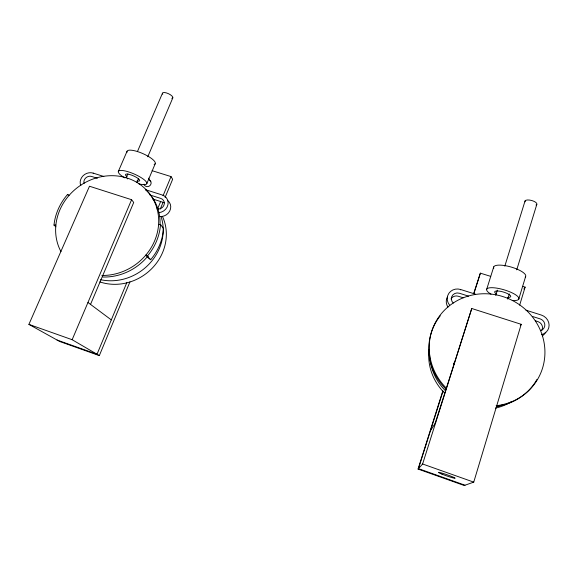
<?xml version="1.0" encoding="UTF-8"?>
<svg xmlns="http://www.w3.org/2000/svg" width="578" height="578" viewBox="0 0 578 578"><rect width="100%" height="100%" fill="white"/><g stroke="black" fill="none" stroke-linecap="round" stroke-linejoin="round"><path stroke-width="0.87" d="M442.878 390.757L418.067 469.069L464.213 485.491L473.743 482.131L521.219 324.316L471.756 308.5L435.126 423.457M519.658 305.162L525.12 287.129L522.541 286.32M518.719 299.245L525.554 276.739M507.751 299.115L509.334 293.949M516.732 269.839L536.81 204.395M495.758 295.329L497.355 290.178M504.811 266.155L525.062 200.934M486.741 289.173L493.735 266.87M418.067 469.069L422.605 463.997L471.756 308.5M473.628 293.711L480.376 273.156L490.7 276.378M442.929 391.371L418.45 468.635L465.015 485.209M473.931 293.508L480.376 273.156M460.471 289.874L460.615 289.491L475.542 294.216M126.792 282.685L97.017 354.249L57.07 340.037M157.534 209.019L160.648 201.534M163.068 195.711L171.03 176.586L152.115 170.683M90.529 304.396L133.72 202.459L131.603 199.706L89.489 186.239L28.9 324.381L59.693 341.49L99.329 355.6L129.956 281.833M160.301 208.998L163.039 202.387M165.098 197.438L172.641 179.274L171.03 176.586M146.783 183.703L155.244 163.661M136.813 182.525L138.583 178.371M147.758 156.782L172.829 97.827M99.329 355.6L72.149 339.712L131.603 199.706M126.098 178.002L127.868 173.884M137.405 151.646L162.497 93.159M118.309 171.5L126.994 151.393M430.451 430.747L435.704 422.554M523.849 289.079L525.12 287.129M520.301 325.53L521.219 324.316M68.984 195.501L67.604 194.432A55.055 50.04 -35 0 0 53.992 225.088L55.878 225.073M148.474 256.639A50.402 45.9 -35.1 0 1 147.795 257.463L150.692 259.703A54.281 49.433 -35.1 0 0 163.523 228.556L160.511 224.459L158.769 224.705M80.797 185.603A9.573 8.576 -32.8 0 1 83.015 175.82A9.573 8.576 -32.8 0 1 93.159 173.111L103.816 176.485M145.49 189.685L162.23 194.981A9.682 8.872 -29.9 0 1 167.945 204.756A9.682 8.872 -29.9 0 1 158.524 212.69M525.958 310.184L541.283 315.039A10.794 10.072 25.8 0 1 549.1 325.082A10.794 10.072 25.8 0 1 541.658 334.597M97.357 178.284L91.678 176.478A5.744 5.144 -32.8 0 0 85.797 177.901A5.744 5.144 -32.8 0 0 84.077 183.479M149.861 194.952L160.792 198.427A5.809 5.325 -29.9 0 1 164 205.053A5.809 5.325 -29.9 0 1 156.963 208.925M468.527 296.146L459.409 293.248A6.264 5.953 16.7 0 0 453.231 303.074M532.461 316.448L540.141 318.89A6.474 6.04 25.8 0 1 544.83 324.915A6.474 6.04 25.8 0 1 540.365 330.623M152.686 198.998L163.495 202.437A5.737 5.267 -30 0 1 164.405 202.82M463.188 297.807L458.282 296.247A6.177 5.881 17 0 0 451.035 298.971M535.373 320.776L537.901 321.578A6.387 5.961 26.1 0 1 541.875 330.255M28.9 324.381L72.149 339.712M422.605 463.997L473.743 482.131M87.957 302.482L111.308 319.901M150.692 259.703L146.003 254.884L147.491 256.581A52.742 47.981 -35.1 0 1 102.833 277.021M146.523 255.837L147.491 256.581M53.992 225.088L55.9 226.814M67.604 194.432L68.666 195.552M93.159 173.111L93.6 173.646M127.398 178.537L127.695 178.942M148.438 178.14L150.858 181.745M446.317 388.141A58.479 55.56 27.4 0 1 455.392 301.658A58.479 55.56 27.4 0 1 541.051 331.902A58.479 55.56 27.4 0 1 496.155 405.742M536.984 379.392A58.067 55.192 27.5 0 1 496.95 406.312M445.819 389.045A58.067 55.192 27.5 0 1 440.248 315.834M454.012 364.422A36.681 34.861 27.4 0 1 453.362 363.078M504.218 404.347A54.527 51.883 28.2 0 1 496.596 406.5M445.515 390.815A54.527 51.883 28.2 0 1 429.562 354.155M511.913 401.378A53.653 51.088 28.6 0 1 495.382 408.133M444.381 392.845A53.653 51.088 28.6 0 1 429.071 349.336M60.979 251.647A53.082 48.249 -35 0 1 93.304 178.92A53.082 48.249 -35 0 1 158.524 216.938A53.082 48.249 -35 0 1 101.844 275.468M127.037 152.296A15.404 4.227 23.8 0 1 143.322 153.806A15.404 4.227 23.8 0 1 154.116 164.535M124.61 177.836A15.498 3.887 23.5 0 1 122.225 170.474A15.498 3.887 23.5 0 1 144.059 179.657A15.498 3.887 23.5 0 1 138.973 183.883M126.994 176.658A7.745 1.944 23.5 0 1 128.157 174.166A7.745 1.944 23.5 0 1 138.214 178.566A7.745 1.944 23.5 0 1 136.972 181.03M149.514 180.322A3.62 3.287 -29.3 0 1 149.558 185.928A3.62 3.287 -29.3 0 1 144.103 184.18M160.511 224.459A55.055 50.04 -35 0 1 147.469 256.011M145.302 189.57A52.742 47.981 -35.1 0 1 160.07 224.806M162.758 94.243A5.672 1.965 24.9 0 1 168.458 93.687A5.672 1.965 24.9 0 1 171.825 98.426M167.851 200.645A9.559 8.771 -30 0 1 169.672 211.158A9.559 8.771 -30 0 1 159.456 216.475M161.11 216.62A49.614 45.279 -35.3 0 1 148.943 264.254A49.614 45.279 -35.3 0 1 100.615 279.694M162.606 216.736A48.877 44.687 -35.4 0 1 152.231 268.156A48.877 44.687 -35.4 0 1 99.842 281.898M156.985 207.668A48.877 44.687 -35.4 0 1 157.917 208.846M449.605 305.09A10.433 9.92 16.7 0 1 448.947 293.205A10.433 9.92 16.7 0 1 460.615 289.491M447.979 307.106A10.296 9.797 17 0 1 447.415 297.063M545.668 332.227A10.642 9.942 26.1 0 1 542.301 335.854M525.113 201.816A6.141 2.269 14.8 0 1 531.97 200.58A6.141 2.269 14.8 0 1 536.001 205.031M493.764 268.286A16.69 4.906 16.1 0 1 510.605 266.884A16.69 4.906 16.1 0 1 525.243 277.1M491.004 294.144A16.798 4.516 16.5 0 1 492.218 287.7A16.798 4.516 16.5 0 1 515.439 294.679A16.798 4.516 16.5 0 1 512.26 300.531M496.264 293.841A8.395 2.261 16.5 0 1 497.86 290.98A8.395 2.261 16.5 0 1 509.182 294.549A8.395 2.261 16.5 0 1 507.491 297.381M441.997 474.155A8.829 0.6 19.3 0 0 455.103 478.273A8.829 0.6 19.3 0 0 443.312 473.519A8.829 0.6 19.3 0 0 441.997 474.155"/></g></svg>
